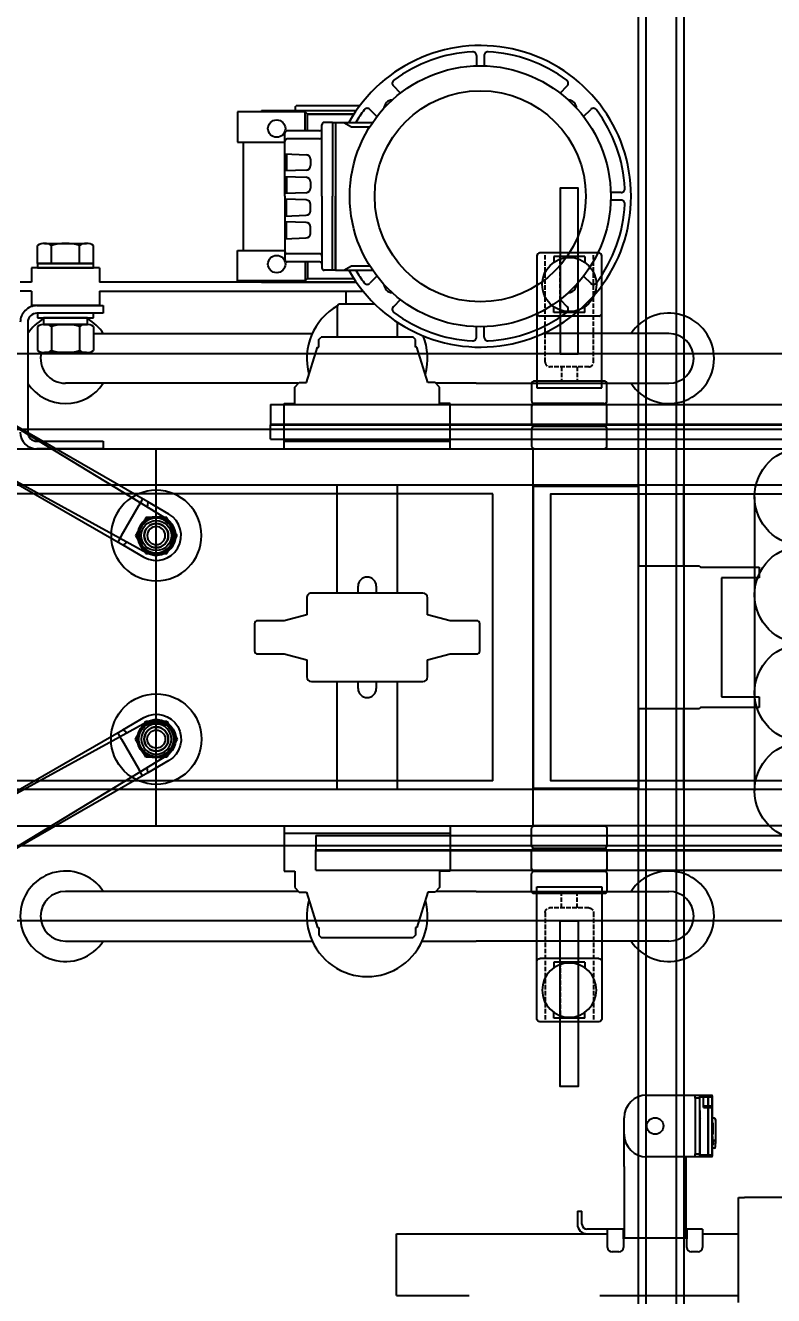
# Model space of a CAD drawing. Header units: millimetres. Extents: x -383313 to -161684, y -117025 to 99224.
# Drawn here: x -346189 to -345693, y -7277 to -6435 of the extents above; entities that cross this region are included whole.
import ezdxf
from ezdxf import colors
from ezdxf.entities.mleader import LeaderData, LeaderLine
from ezdxf.math import Vec2, Vec3

# ---------------------------------------------------------------- set-up
doc = ezdxf.new("R2010")
doc.units = ezdxf.units.MM
doc.header["$MEASUREMENT"] = 0
doc.linetypes.add('DASHED', pattern=[0.75, 0.5, -0.25])
doc.linetypes.add('ESKD_shtrih', pattern=[4, 3, -1])
for name, color, linetype in [('17', 111, 'Continuous'), ('27', 200, 'Continuous'), ('PV-3401', 7, 'Continuous'), ('PV-CB35', 7, 'Continuous'), ('Конвейера КУ-190', 1, 'Continuous'), ('Крепление держателей ограждений', 101, 'Continuous'), ('Ограждения', 20, 'Continuous'), ('Робот', 30, 'Continuous')]:
    doc.layers.add(name, color=color, linetype=linetype)

# ---------------------------------------------------------------- blocks, each defined once
blk = doc.blocks.new('*U108')
at = {"layer": 'Ограждения'}
for points in [[(4188.05, -15), (105, -15), (105, 15), (4188.05, 15)], [(4183.05, -10), (110, -10), (110, 10), (4183.05, 10)]]:
    blk.add_lwpolyline(points, close=True, dxfattribs=at)
blk = doc.blocks.new('Робот ABB IRB660_3.15 (сверху)')
at = {"layer": 'Робот'}
blk.add_circle((0, 0), 3150, dxfattribs=at)
blk = doc.blocks.new('A$C287bafe4')
for points in [[(65, 260), (-65, 260)], [(-97.5, 227.5), (-97.5, 32.5)], [(97.5, 32.5), (97.5, 227.5)], [(-65, 0), (65, 0)]]:
    blk.add_lwpolyline(points)
for centre in [(-65, 227.5), (0, 227.5), (65, 227.5), (-65, 162.5), (0, 162.5), (65, 162.5), (-65, 97.5), (0, 97.5), (65, 97.5), (-65, 32.5), (0, 32.5), (65, 32.5)]:
    blk.add_circle(centre, 32.5)
blk = doc.blocks.new('*U205')
at = {"layer": 'PV-3401'}
for p, q in [((15049.77, -3884.19), (15078.47, -3884.19)), ((15078.47, -3884.19), (15081.77, -3884.19)), ((15081.77, -3886.19), (15081.77, -3884.19)), ((15081.77, -3884.19), (15084.77, -3884.19)), ((15084.77, -3886.19), (15081.77, -3886.19)), ((15081.77, -3886.19), (15081.77, -3923.19)), ((15087.26, -3884.44), (15084.76, -3884.44)), ((15084.76, -3884.44), (15084.76, -3885.44)), ((15084.76, -3885.44), (15087.26, -3885.44)), ((15084.77, -3884.19), (15084.77, -3886.19)), ((15084.77, -3886.19), (15084.77, -3923.19)), ((15090.44, -3884.44), (15087.26, -3884.44)), ((15087.26, -3885.44), (15087.26, -3884.44)), ((15087.26, -3892.44), (15087.26, -3885.44)), ((15087.26, -3885.44), (15090.44, -3885.44)), ((15090.44, -3891.44), (15087.26, -3891.44)), ((15090.44, -3884.44), (15090.44, -3885.44)), ((15090.44, -3884.46), (15090.46, -3884.46)), ((15090.44, -3891.44), (15090.44, -3885.44)), ((15090.44, -3885.45), (15090.46, -3885.45)), ((15090.44, -3891.44), (15090.44, -3892.44)), ((15090.44, -3891.46), (15090.46, -3891.46)), ((15092.96, -3884.44), (15090.46, -3884.44)), ((15090.46, -3884.44), (15090.46, -3885.44)), ((15090.46, -3885.44), (15090.46, -3891.44)), ((15090.46, -3885.44), (15092.96, -3885.44)), ((15090.46, -3891.44), (15090.46, -3892.44)), ((15092.96, -3891.44), (15090.46, -3891.44)), ((15092.96, -3884.44), (15092.96, -3885.44)), ((15093.26, -3884.74), (15092.96, -3884.44)), ((15092.96, -3885.44), (15092.96, -3891.44)), ((15093.26, -3885.56), (15092.96, -3885.44)), ((15092.96, -3891.44), (15092.96, -3892.44)), ((15093.26, -3891.74), (15092.96, -3891.44)), ((15093.26, -3885.56), (15093.26, -3884.74)), ((15093.26, -3891.74), (15093.26, -3885.56)), ((15093.26, -3892.56), (15093.26, -3891.74)), ((15034.77, -3910.19), (15034.77, -3899.19)), ((15084.77, -3894.39), (15085.16, -3894.39)), ((15085.16, -3923.94), (15085.16, -3894.39)), ((15087.26, -3892.44), (15090.44, -3892.44)), ((15090.44, -3923.94), (15090.44, -3892.44)), ((15090.44, -3892.45), (15090.46, -3892.45)), ((15090.46, -3892.44), (15092.96, -3892.44)), ((15090.46, -3892.44), (15090.46, -3923.94)), ((15092.96, -3892.44), (15092.96, -3923.94)), ((15093.26, -3892.56), (15092.96, -3892.44)), ((15093.26, -3923.81), (15093.26, -3892.56)), ((15093.26, -3899.39), (15094.36, -3899.39)), ((15095.35, -3900.39), (15095.35, -3900.49)), ((15095.36, -3900.78), (15095.36, -3900.39)), ((15093.26, -3906.01), (15093.27, -3906.01)), ((15093.27, -3906.01), (15093.26, -3906.05)), ((15093.56, -3902.89), (15093.56, -3909.89)), ((15095.36, -3900.89), (15095.36, -3914.38)), ((15034.77, -3931.58), (15034.77, -3910.19)), ((15084.77, -3914.38), (15085.16, -3914.38)), ((15085.16, -3914.39), (15084.77, -3914.39)), ((15084.77, -3915.89), (15085.16, -3915.89)), ((15085.03, -3914.39), (15085.03, -3914.38)), ((15093.26, -3916.69), (15093.86, -3916.69)), ((15093.87, -3916.7), (15093.26, -3916.7)), ((15093.36, -3911.64), (15093.36, -3912.89)), ((15093.36, -3912.89), (15093.36, -3914.13)), ((15093.86, -3916.69), (15093.93, -3916.69)), ((15094.06, -3916.49), (15094.06, -3914.38)), ((15094.36, -3914.38), (15094.06, -3914.38)), ((15094.07, -3914.39), (15094.06, -3914.39)), ((15094.07, -3916.39), (15094.07, -3914.39)), ((15094.36, -3914.39), (15094.07, -3914.39)), ((15094.07, -3916.39), (15094.07, -3916.5)), ((15094.36, -3914.38), (15095.36, -3914.38)), ((15095.36, -3914.39), (15094.36, -3914.39)), ((15094.56, -3914.39), (15094.56, -3914.38)), ((15095.09, -3914.38), (15095.09, -3914.39)), ((15095.36, -3914.38), (15095.36, -3914.39)), ((15095.36, -3914.39), (15095.36, -3916.39)), ((15095.36, -3918.39), (15095.36, -3916.39)), ((15078.47, -3925.19), (15049.77, -3925.19)), ((15075.77, -3931.58), (15075.77, -3925.19)), ((15081.77, -3925.19), (15078.47, -3925.19)), ((15081.77, -3923.19), (15084.77, -3923.19)), ((15081.77, -3925.19), (15081.77, -3923.19)), ((15084.77, -3925.19), (15081.77, -3925.19)), ((15084.77, -3923.19), (15084.77, -3925.19)), ((15084.77, -3924.29), (15085.16, -3924.29)), ((15084.77, -3924.94), (15085.16, -3924.94)), ((15090.44, -3923.94), (15085.16, -3923.94)), ((15085.16, -3923.94), (15085.16, -3924.94)), ((15085.16, -3924.94), (15090.44, -3924.94)), ((15090.44, -3923.93), (15090.46, -3923.93)), ((15090.44, -3923.94), (15090.44, -3924.94)), ((15090.44, -3924.92), (15090.46, -3924.92)), ((15092.96, -3923.94), (15090.46, -3923.94)), ((15090.46, -3923.94), (15090.46, -3924.94)), ((15090.46, -3924.94), (15092.96, -3924.94)), ((15093.26, -3923.81), (15092.96, -3923.94)), ((15092.96, -3923.94), (15092.96, -3924.94)), ((15092.96, -3924.94), (15093.26, -3924.64)), ((15094.36, -3919.39), (15093.26, -3919.39)), ((15093.26, -3924.64), (15093.26, -3923.81)), ((15095.36, -3918.59), (15095.34, -3918.59)), ((15095.36, -3918.59), (15095.36, -3918.39)), ((15034.77, -3931.58), (15034.77, -3936.03)), ((15075.77, -3936.03), (15075.77, -3931.58)), ((15034.77, -3936.03), (15034.77, -3977.34)), ((15075.77, -3977.34), (15075.77, -3936.03)), ((15110.62, -4021.69), (15110.62, -3952.19)), ((15110.62, -3952.19), (15114.62, -3952.19)), ((15146.62, -3952.19), (15114.62, -3952.19)), ((15003.77, -3961.19), (15003.77, -3964.19)), ((15003.77, -3961.19), (15006.77, -3961.19)), ((15003.77, -3964.19), (15003.77, -3969.89)), ((15006.77, -3964.19), (15006.77, -3961.19)), ((15006.77, -3969.89), (15006.77, -3964.19)), ((14883.87, -3976.19), (15023.77, -3976.19)), ((14883.87, -3979.69), (14883.87, -3976.19)), ((15023.77, -3973.19), (15010.07, -3973.19)), ((15023.77, -3979.49), (15023.77, -3973.19)), ((15034.27, -3973.19), (15023.77, -3973.19)), ((15034.27, -3979.49), (15034.27, -3973.19)), ((15034.77, -3973.19), (15034.27, -3973.19)), ((15034.27, -3976.19), (15034.77, -3976.19)), ((15076.27, -3973.19), (15075.77, -3973.19)), ((15075.77, -3976.19), (15076.27, -3976.19)), ((15076.27, -3973.19), (15076.27, -3979.49)), ((15086.77, -3973.19), (15076.27, -3973.19)), ((15086.77, -3973.19), (15086.77, -3979.49)), ((15086.77, -3976.19), (15110.62, -3976.19)), ((14883.87, -4013.69), (14883.87, -3979.69)), ((15023.77, -3985.19), (15023.77, -3979.49)), ((15034.27, -3979.49), (15034.27, -3985.19)), ((15034.77, -3977.34), (15034.77, -3979.19)), ((15075.77, -3979.19), (15034.77, -3979.19)), ((15075.77, -3979.19), (15075.77, -3977.34)), ((15076.27, -3985.19), (15076.27, -3979.49)), ((15086.77, -3979.49), (15086.77, -3985.19)), ((15031.27, -3988.19), (15026.77, -3988.19)), ((15083.77, -3988.19), (15079.27, -3988.19)), ((14883.87, -4017.19), (14883.87, -4013.69)), ((14883.87, -4017.19), (14931.92, -4017.19)), ((15018.62, -4017.19), (15110.62, -4017.19))]:
    blk.add_line(p, q, dxfattribs=at)
blk.add_circle((15055.27, -3904.69), 5.5, dxfattribs=at)
for centre, radius, start, end in [((15049.77, -3899.19), 15, 90, 180), ((15085.76, -3900.39), 1, 126.8699, 171.89039), ((15094.36, -3900.39), 1, 360, 90), ((15092.56, -3902.89), 1, 360, 45.573), ((15049.77, -3910.19), 15, 180, 270), ((15092.56, -3909.89), 1, 314.427, 360), ((15092.06, -3912.89), 1.8, 43.76174, 48.18969), ((15092.06, -3912.89), 1.8, -48.18969, -43.76174), ((15093.86, -3916.49), 0.2, -90, 0), ((15094.36, -3918.39), 1, 270, 360), ((15010.07, -3969.89), 6.3, 180, 270), ((15010.07, -3969.89), 3.3, 180, 270), ((15026.77, -3985.19), 3, 180, 270), ((15031.27, -3985.19), 3, 270, 360), ((15079.27, -3985.19), 3, 180, 270), ((15083.77, -3985.19), 3, -90, 0)]:
    blk.add_arc(centre, radius, start, end, dxfattribs=at)
for points, knots in [([(15095.36, -3900.39), (15095.36, -3900.39), (15095.36, -3900.39), (15095.35, -3900.39), (15095.34, -3900.39), (15095.34, -3900.39)], [-0.74236815, -0.74236815, -0.74236815, -0.74236815, -0.70256014, -0.70256014, -0.69530144, -0.69530144, -0.69530144, -0.69530144]), ([(15095.34, -3900.39), (15095.35, -3900.47), (15095.36, -3900.55), (15095.36, -3900.72), (15095.36, -3900.8), (15095.36, -3900.89)], [0, 0, 0, 0, 0.5, 0.5, 1, 1, 1, 1]), ([(15094.07, -3916.5), (15094.07, -3916.52), (15094.07, -3916.55), (15094.05, -3916.6), (15094.03, -3916.62), (15094, -3916.66), (15093.97, -3916.67), (15093.92, -3916.69), (15093.9, -3916.7), (15093.87, -3916.7)], [-0.09048, -0.09048, -0.09048, -0.09048, -0.08293134, -0.08293134, -0.07538268, -0.07538268, -0.06784607, -0.06784607, -0.06030946, -0.06030946, -0.06030946, -0.06030946])]:
    blk.add_open_spline(points, degree=3, knots=knots, dxfattribs=at)
blk = doc.blocks.new('*U206')
at = {"layer": 'PV-CB35'}
for p, q in [((878.52, 1677.47), (1574.04, 1677.47)), ((878.52, 1677.47), (878.52, 1675.34)), ((878.52, 1675.34), (878.52, 1664.34)), ((878.52, 1664.34), (878.52, 1663.83)), ((878.52, 1664.34), (2952.54, 1664.34)), ((878.52, 1663.83), (2952.54, 1663.83)), ((878.52, 1654.37), (878.52, 1663.83)), ((878.52, 1654.37), (2952.54, 1654.37)), ((908.52, 1391.57), (908.52, 1382.11)), ((908.52, 1391.57), (1708.52, 1391.57)), ((908.52, 1381.6), (908.52, 1382.11)), ((908.52, 1382.11), (1708.52, 1382.11)), ((908.52, 1381.6), (1708.52, 1381.6)), ((908.52, 1370.6), (908.52, 1381.6)), ((908.52, 1368.47), (908.52, 1370.6)), ((908.52, 1368.47), (1284.54, 1368.47))]:
    blk.add_line(p, q, dxfattribs=at)
blk = doc.blocks.new('ADJUSTABLE BRACKET 13580 (Top)')
at = {"layer": '17'}
for p, q in [((-21.5, 4.5), (-21.5, -83)), ((21.5, 4.5), (-21.5, 4.5)), ((21.5, -83), (21.5, 4.5)), ((-19.5, -43), (19.5, -43)), ((-10.3, -45.5), (-10.3, -49.24)), ((-10.3, -45.5), (10.3, -45.5)), ((10.3, -45.5), (10.3, -49.24)), ((-10.3, -82.5), (-10.3, -78.76)), ((-10.3, -82.5), (10.3, -82.5)), ((10.3, -82.5), (10.3, -78.76)), ((-19.5, -85), (19.5, -85))]:
    blk.add_line(p, q, dxfattribs=at)
at = {"layer": '17', "linetype": 'ESKD_shtrih'}
for p, q in [((-21.5, 0), (21.5, 0)), ((-5.25, -9.5), (-5.25, 0)), ((5.25, -9.5), (5.25, 0)), ((-16, -12.5), (-16, -85)), ((-13, -9.5), (13, -9.5)), ((16, -12.5), (16, -85)), ((-6, -45.5), (-6, -82.5)), ((6, -45.5), (6, -82.5))]:
    blk.add_line(p, q, dxfattribs=at)
at = {"layer": '17'}
blk.add_circle((0, -64), 18, dxfattribs=at)
at = {"layer": '17', "linetype": 'ESKD_shtrih'}
for centre, start, end in [((-13, -12.5), 90, 180), ((13, -12.5), 0, 90)]:
    blk.add_arc(centre, 3, start, end, dxfattribs=at)
at = {"layer": '17'}
for centre, start, end in [((-19.5, -45), 90, 180), ((19.5, -45), 0, 90), ((-19.5, -83), 180, 270), ((19.5, -83), 270, 0)]:
    blk.add_arc(centre, 2, start, end, dxfattribs=at)
blk = doc.blocks.new('A$C907ffd63')
at = {"layer": 'Конвейера КУ-190'}
for p, q in [((-90, 201.5), (-74.03, 201.5)), ((-74.03, 201.5), (37.5, 201.5)), ((37.5, 201.5), (37.66, 201.5)), ((73.56, 201.5), (37.66, 201.5)), ((78, 197.5), (79.5, 199)), ((78, 192.5), (78, 197.5)), ((140.5, 199), (79.5, 199)), ((142, 197.5), (140.5, 199)), ((142, 192.5), (142, 197.5)), ((182.34, 201.5), (146.44, 201.5)), ((182.5, 201.5), (182.34, 201.5)), ((294.03, 201.5), (182.5, 201.5)), ((310, 201.5), (294.03, 201.5)), ((69.68, 169), (77.17, 192.5)), ((77.17, 192.5), (78, 192.5)), ((142.83, 192.5), (142, 192.5)), ((150.32, 169), (142.83, 192.5)), ((-74.03, 168.5), (-90, 168.5)), ((37.5, 168.5), (-74.03, 168.5)), ((37.66, 168.5), (37.5, 168.5)), ((37.66, 168.5), (64.5, 168.5)), ((62, 166), (65, 169)), ((65, 169), (69.68, 169)), ((155, 169), (150.32, 169)), ((158, 166), (155, 169)), ((155.5, 168.5), (182.34, 168.5)), ((182.34, 168.5), (182.5, 168.5)), ((182.5, 168.5), (294.03, 168.5)), ((294.03, 168.5), (310, 168.5)), ((62, 155), (62, 166)), ((158, 155), (158, 166)), ((55, 155), (62, 155)), ((55, 125), (55, 155)), ((165, 155), (158, 155)), ((165, 125), (165, 155)), ((55, 130), (165, 130)), ((1000, 125), (0, 125)), ((0, 125), (0, -125)), ((0, 101), (1000, 101)), ((90, 29.25), (90, 101)), ((130, 101), (130, 29.25)), ((104, 29.25), (104, 34)), ((116, 34), (116, 29.25)), ((70, 26.25), (70, 15.02)), ((147, 29.25), (73, 29.25)), ((150, 15.02), (150, 26.25)), ((35.4, 9), (35.4, -9)), ((55, 11), (37.4, 11)), ((70, 15.02), (55, 11)), ((165, 11), (150, 15.02)), ((182.6, 11), (165, 11)), ((184.6, -9), (184.6, 9)), ((37.4, -11), (55, -11)), ((55, -11), (70, -15.02)), ((70, -15.02), (70, -26.25)), ((150, -15.02), (165, -11)), ((150, -26.25), (150, -15.02)), ((165, -11), (182.6, -11)), ((73, -29.25), (147, -29.25)), ((90, -101), (90, -29.25)), ((104, -34), (104, -29.25)), ((116, -29.25), (116, -34)), ((130, -29.25), (130, -101)), ((0, -101), (1000, -101)), ((1000, -125), (0, -125)), ((55, -125), (55, -155)), ((165, -125), (165, -155)), ((285, -125), (329, -125)), ((285, -130), (285, -125)), ((165, -130), (55, -130)), ((329, -130), (285, -130)), ((335, -209), (335, -136)), ((55, -155), (62, -155)), ((62, -155), (62, -166)), ((158, -155), (158, -166)), ((165, -155), (158, -155)), ((62, -166), (65, -169)), ((158, -166), (155, -169)), ((-74.03, -168.5), (-90, -168.5)), ((37.5, -168.5), (-74.03, -168.5)), ((37.66, -168.5), (37.5, -168.5)), ((37.66, -168.5), (64.5, -168.5)), ((65, -169), (69.68, -169)), ((69.68, -169), (77.17, -192.5)), ((150.32, -169), (142.83, -192.5)), ((155, -169), (150.32, -169)), ((155.5, -168.5), (182.34, -168.5)), ((182.34, -168.5), (182.5, -168.5)), ((182.5, -168.5), (294.03, -168.5)), ((294.03, -168.5), (310, -168.5)), ((77.17, -192.5), (78, -192.5)), ((78, -192.5), (78, -197.5)), ((142.83, -192.5), (142, -192.5)), ((142, -192.5), (142, -197.5)), ((291.52, -206.14), (291.52, -190.26)), ((296.14, -188.9), (323.86, -188.9)), ((300.76, -206.14), (300.76, -190.26)), ((319.24, -206.14), (319.24, -190.26)), ((328.48, -206.14), (328.48, -190.26)), ((-90, -201.5), (-74.03, -201.5)), ((-74.03, -201.5), (-6.46, -201.5)), ((32.5, -199.13), (32.5, -205.99)), ((37.5, -199.13), (37.5, -205.99)), ((37.5, -201.5), (37.66, -201.5)), ((78, -197.5), (79.5, -199)), ((79.5, -199), (140.5, -199)), ((90, -208.98), (90, -199)), ((130, -219), (130, -199)), ((142, -197.5), (140.5, -199)), ((182.34, -201.5), (146.44, -201.5)), ((182.5, -201.5), (182.34, -201.5)), ((291.52, -201.5), (182.5, -201.5)), ((295.5, -207.5), (295.5, -212)), ((324.5, -207.5), (295.5, -207.5)), ((296.14, -207.5), (323.86, -207.5)), ((324.5, -212), (324.5, -207.5)), ((130, -219), (129.07, -221)), ((285, -215), (329, -215)), ((285, -220), (285, -215)), ((328.5, -212), (291.5, -212)), ((291.5, -212), (291.5, -215)), ((291.5, -215), (328.5, -215)), ((295.5, -212), (324.5, -212)), ((328.5, -215), (328.5, -212)), ((-17.93, -224.02), (-22.64, -219.3)), ((87.93, -224.02), (92.64, -219.3)), ((104.91, -221), (129.07, -221)), ((124, -221), (124, -229.5)), ((329, -220), (285, -220)), ((287.5, -220), (332.5, -220)), ((287.5, -229.5), (287.5, -220)), ((332.5, -229.5), (332.5, -220)), ((-33.48, -239.57), (-38.2, -234.86)), ((103.48, -239.57), (108.2, -234.86)), ((287.5, -229.5), (112.66, -229.5)), ((117.16, -235.5), (287.5, -235.5)), ((180, -235.5), (117.16, -235.5)), ((180, -235.5), (117.16, -235.5)), ((180, -235.5), (180.03, -236.5)), ((180, -235.5), (180.03, -236.5)), ((287.5, -245), (287.5, -235.5)), ((332.5, -229.5), (340, -229.5)), ((332.5, -245), (332.5, -235.5)), ((332.5, -235.5), (340, -235.5)), ((131, -243.5), (106.34, -243.5)), ((149.5, -238), (118.84, -238)), ((149.5, -238), (118.84, -238)), ((125.5, -243.5), (120.3, -246.5)), ((131, -341.5), (131, -243.5)), ((131, -243.5), (131, -292.5)), ((131, -243.5), (138.5, -243.5)), ((133, -243.5), (133, -292.5)), ((149.5, -238), (151, -236.5)), ((149.5, -238), (151, -236.5)), ((149.5, -249), (149.5, -238)), ((149.5, -249), (149.5, -238)), ((151, -236.5), (196, -236.5)), ((151, -236.5), (196, -236.5)), ((151, -249), (151, -236.5)), ((151, -249), (151, -236.5)), ((196, -236.5), (196, -256.5)), ((196, -236.5), (196, -256.5)), ((120.3, -246.5), (108.31, -246.5)), ((140, -292.5), (140, -245)), ((141.5, -249), (163, -249)), ((164.5, -292.5), (164.5, -250.5)), ((287.5, -245), (332.5, -245)), ((328.5, -245), (291.5, -245)), ((291.5, -245), (291.5, -248)), ((291.5, -248), (328.5, -248)), ((291.52, -248), (291.52, -259.9)), ((328.48, -248), (291.52, -248)), ((300.76, -248), (300.76, -259.9)), ((319.24, -248), (319.24, -259.9)), ((328.48, -248), (328.48, -259.9)), ((328.5, -248), (328.5, -245)), ((141.5, -254.37), (163, -254.37)), ((196, -256.5), (164.5, -256.5)), ((192, -256.5), (192, -328.5)), ((192, -256.5), (192, -328.5)), ((147.5, -267.9), (147.5, -272.1)), ((164.5, -264.41), (150.4, -264.9)), ((163.5, -264.44), (163.5, -275.56)), ((323.86, -261.26), (296.14, -261.26)), ((150.4, -275.1), (164.5, -275.59)), ((147.5, -282.9), (147.5, -287.1)), ((164.5, -279.41), (150.4, -279.9)), ((163.5, -279.44), (163.5, -290.56)), ((-58.37, -290), (-51.51, -290)), ((131, -341.5), (131, -292.5)), ((133, -341.5), (133, -292.5)), ((140, -292.5), (140, -340)), ((150.4, -290.1), (164.5, -290.59)), ((150.4, -294.9), (164.5, -294.41)), ((163.5, -305.56), (163.5, -294.44)), ((164.5, -292.5), (164.5, -334.5)), ((-58.37, -295), (-51.51, -295)), ((147.5, -302.1), (147.5, -297.9)), ((164.5, -305.59), (150.4, -305.1)), ((150.4, -309.9), (164.5, -309.41)), ((163.5, -320.56), (163.5, -309.44)), ((147.5, -317.1), (147.5, -312.9)), ((164.5, -320.59), (150.4, -320.1)), ((196, -328.5), (164.5, -328.5)), ((196, -348.5), (196, -328.5)), ((196, -348.5), (196, -328.5)), ((141.5, -330.63), (163, -330.63)), ((141.5, -336), (163, -336)), ((149.5, -336), (149.5, -347)), ((149.5, -336), (149.5, -347)), ((151, -336), (151, -348.5)), ((151, -336), (151, -348.5)), ((131, -341.5), (106.34, -341.5)), ((120.3, -338.5), (108.31, -338.5)), ((125.5, -341.5), (120.3, -338.5)), ((133, -341.5), (131, -341.5)), ((133, -341.5), (138.5, -341.5)), ((-33.48, -345.43), (-38.2, -350.14)), ((103.48, -345.43), (108.2, -350.14)), ((115, -352.5), (157, -352.5)), ((115, -352.5), (157, -352.5)), ((180, -349.5), (117.16, -349.5)), ((180, -349.5), (117.16, -349.5)), ((118.84, -347), (149.5, -347)), ((118.84, -347), (149.5, -347)), ((149.5, -347), (118.84, -347)), ((149.5, -347), (151, -348.5)), ((149.5, -347), (151, -348.5)), ((151, -348.5), (196, -348.5)), ((151, -348.5), (196, -348.5)), ((157.5, -352), (157, -352.5)), ((157.5, -352), (157, -352.5)), ((157.5, -349.5), (157.5, -352)), ((157.5, -349.5), (157.5, -352)), ((180, -349.5), (180.03, -348.5)), ((180, -349.5), (180.03, -348.5)), ((-17.93, -360.98), (-22.64, -365.7)), ((87.93, -360.98), (92.64, -365.7)), ((32.5, -385.87), (32.5, -379.01)), ((37.5, -385.87), (37.5, -379.01))]:
    blk.add_line(p, q, dxfattribs=at)
at = {"layer": 'Конвейера КУ-190', "color": 33}
for p, q in [((26.7, 95.25), (1000, 95.25)), ((26.7, 95.25), (26.7, -95.25)), ((26.7, -95.25), (1000, -95.25))]:
    blk.add_line(p, q, dxfattribs=at)
at = {"layer": 'Конвейера КУ-190'}
for centre, radius in [((35, -292.5), 86.55), ((35, -292.5), 70), ((170, -247.55), 5.75), ((170, -247.55), 5.75), ((170, -337.45), 5.75), ((170, -337.45), 5.75)]:
    blk.add_circle(centre, radius, dxfattribs=at)
for centre, radius, start, end in [((110, 185), 40, 344.70857, 195.29143), ((-90, 185), 30, 33.36701, 326.63299), ((310, 185), 30, 213.36701, 146.63299), ((-90, 185), 16.5, 90, 270), ((310, 185), 16.5, 270, 90), ((110, 34), 6, 0, 180), ((73, 26.25), 3, 90, 180), ((147, 26.25), 3, 0, 90), ((37.4, 9), 2, 90, 180), ((182.6, 9), 2, 0, 90), ((37.4, -9), 2, 180, 270), ((182.6, -9), 2, 270, 0), ((73, -26.25), 3, 180, 270), ((147, -26.25), 3, 270, 0), ((110, -34), 6, 180, 0), ((329, -136), 11, 0, 90), ((329, -136), 6, 0, 90), ((-90, -185), 30, 33.36701, 326.63299), ((310, -185), 30, 33.55731, 146.63299), ((-90, -185), 16.5, 90, 270), ((110, -185), 40, 164.70857, 201.9653), ((110, -185), 40, 299.32906, 15.29143), ((310, -185), 16.5, 345.37724, 90), ((35, -292.5), 100, 29.34051, 330.65935), ((296.14, -197.41), 8.51, 57.13278, 122.86722), ((310, -220.9), 32, 73.22135, 106.77865), ((323.86, -197.41), 8.51, 57.13278, 122.86722), ((35, -292.5), 96, 93.06541, 126.69833), ((30, -199.13), 2.5, 0, 93.06541), ((40, -199.13), 2.5, 86.93459, 180), ((35, -292.5), 96, 53.30167, 86.93459), ((310, -185), 30, 213.36701, 241.09667), ((310, -185), 30, 298.90333, 326.44269), ((296.14, -198.99), 8.51, 237.13278, 302.86722), ((310, -175.5), 32, 253.22135, 286.77865), ((323.86, -198.99), 8.51, 237.13278, 302.86722), ((329, -209), 6, 270, 0), ((329, -209), 11, 270, 0), ((-20.88, -217.53), 2.5, 126.69833, 225), ((90.88, -217.53), 2.5, 315, 53.30167), ((35, -292.5), 96, 143.30167, 176.93459), ((-39.97, -236.62), 2.5, 45, 143.30167), ((-23.34, -234.16), 5.5, 91.14452, 178.85548), ((93.34, -234.16), 5.5, 1.14452, 88.85548), ((109.97, -236.62), 2.5, 36.69833, 135), ((35, -292.5), 96, 30.69151, 36.69833), ((138.5, -245), 1.5, 0, 90), ((141.5, -247.5), 1.5, 180, 270), ((163, -250.5), 1.5, 0, 90), ((141.5, -252.87), 1.5, 180, 270), ((163, -255.87), 1.5, 0, 90), ((296.14, -252.75), 8.51, 237.13278, 302.86722), ((310, -229.26), 32, 253.22135, 286.77865), ((323.86, -252.75), 8.51, 237.13278, 302.86722), ((150.5, -267.9), 3, 92, 180), ((150.5, -272.1), 3, 180, 268), ((150.5, -282.9), 3, 92, 180), ((-58.37, -287.5), 2.5, 176.93459, 270), ((150.5, -287.1), 3, 180, 268), ((-58.37, -297.5), 2.5, 90, 183.06541), ((35, -292.5), 96, 183.06541, 216.69833), ((150.5, -297.9), 3, 92, 180), ((150.5, -302.1), 3, 180, 268), ((150.5, -312.9), 3, 92, 180), ((150.5, -317.1), 3, 180, 268), ((141.5, -332.13), 1.5, 90, 180), ((141.5, -337.5), 1.5, 90, 180), ((163, -329.13), 1.5, 270, 0), ((163, -334.5), 1.5, 270, 0), ((35, -292.5), 96, 323.30167, 329.30834), ((138.5, -340), 1.5, 270, 0), ((-39.97, -348.38), 2.5, 216.69833, 315), ((-23.34, -350.84), 5.5, 181.14452, 268.85548), ((93.34, -350.84), 5.5, 271.14452, 358.85548), ((109.97, -348.38), 2.5, 225, 323.30167), ((-20.88, -367.47), 2.5, 135, 233.30167), ((35, -292.5), 96, 233.30167, 266.93459), ((35, -292.5), 96, 273.06541, 306.69833), ((90.88, -367.47), 2.5, 306.69833, 45), ((30, -385.87), 2.5, 266.93459, 0), ((40, -385.87), 2.5, 180, 273.06541)]:
    blk.add_arc(centre, radius, start, end, dxfattribs=at)
at = {"layer": 'Крепление держателей ограждений'}
blk.add_line((250, 125), (250, -125), dxfattribs=at)
blk = doc.blocks.new('A$C2d5b403e')
at = {"layer": 'Конвейера КУ-190'}
for p, q in [((0, 101), (1250, 101)), ((1222, 101), (1222, 100)), ((1100.1, 39.5), (1100.1, 46.5)), ((1100.1, 46.5), (1139, 46.5)), ((1139, 46.5), (1140, 47.5)), ((1140, 47.5), (1180, 47.5)), ((1125, 39.5), (1100.1, 39.5)), ((1125, -39.5), (1125, 39.5)), ((1100.1, -46.5), (1100.1, -39.5)), ((1100.1, -39.5), (1125, -39.5)), ((1139, -46.5), (1100.1, -46.5)), ((1140, -47.5), (1139, -46.5)), ((1180, -47.5), (1140, -47.5)), ((0, -101), (1250, -101)), ((1222, -100), (1222, -101))]:
    blk.add_line(p, q, dxfattribs=at)
blk.add_lwpolyline([(0, -125), (0, 125), (1250, 125), (1250, -125)], close=True, dxfattribs=at)
at = {"layer": 'Конвейера КУ-190', "color": 33}
blk.add_lwpolyline([(0, 95.25), (1238.3, 95.25), (1238.3, -95.25), (0, -95.25)], dxfattribs=at)
at = {"layer": 'Конвейера КУ-190'}
for points in [[(1150, 101), (1150, 47.5)], [(1180, 47.5), (1180, 101)], [(1150, -47.5), (1150, -101)], [(1180, -101), (1180, -47.5)]]:
    blk.add_lwpolyline(points, dxfattribs=at)
at = {"layer": 'Конвейера КУ-190', "color": 252}
blk.add_lwpolyline([(1180, -100), (1250, -100), (1250, 100), (1180, 100)], close=True, dxfattribs=at)
blk = doc.blocks.new('15506-T')
at = {"color": 200}
for p, q in [((98.21, 203.11), (90.17, 189.18)), ((101.39, 201.61), (90.61, 183.88)), ((90.17, 189.18), (21.96, 71.04)), ((90.54, 189.25), (93.62, 188.83)), ((113.94, 170.41), (123.9, 188.62)), ((118.75, 172.68), (126.79, 186.61)), ((90.61, 183.88), (21.96, 71.04)), ((112.43, 171.8), (92.57, 183.27)), ((50.54, 54.54), (118.75, 172.68)), ((50.54, 54.54), (113.94, 170.41)), ((116.72, 175.49), (118.63, 173.03)), ((21.87, 70.89), (3.93, 39.81)), ((21.96, 71.04), (21.87, 70.89)), ((23.69, 70.04), (48.81, 55.54)), ((32.51, 23.31), (50.45, 54.39)), ((50.45, 54.39), (50.54, 54.54)), ((-58, 26.5), (-58.5, 26.21)), ((-58.5, 19.55), (-58.5, 25.45)), ((-50, 26.5), (-58, 26.5)), ((-42, 26.5), (-50, 26.5)), ((-50, 19.55), (-50, 25.45)), ((-42, 26.5), (-41.5, 26.21)), ((-41.5, 19.55), (-41.5, 25.45)), ((-60, 18.5), (-60, 16.5)), ((-40, 18.5), (-60, 18.5)), ((-58, 18.5), (-58.5, 18.79)), ((-42, 18.5), (-41.5, 18.79)), ((-40, 18.5), (-40, 16.5)), ((-204.55, 13.47), (-225.3, 13)), ((-208.92, 16.5), (-225, 16.5)), ((-210.34, 13.34), (-209.17, 16.22)), ((-72.5, 16.5), (-208.92, 16.5)), ((-205, 11.46), (-205, -11.46)), ((-72.5, 16.5), (-204.55, 13.47)), ((-72.33, 16.5), (-72.5, 16.5)), ((-72.5, -14.5), (-72.5, 14.5)), ((-36.44, 16.5), (-72.33, 16.5)), ((-65, -1.5), (-65, 1.5)), ((-65, 1.5), (-39.97, 1.5)), ((-55, -1.5), (-55, 1.5)), ((-45, -1.5), (-45, 1.5)), ((-36.97, 1.5), (-24.1, 1.5)), ((-39.97, -1.5), (-65, -1.5)), ((-24.1, -1.5), (-36.97, -1.5)), ((-225.3, -13), (-204.55, -13.47)), ((-225, -16.5), (-208.92, -16.5)), ((-209.17, -16.22), (-210.34, -13.34)), ((-208.92, -16.5), (-72.5, -16.5)), ((-204.55, -13.47), (-72.5, -16.5)), ((-72.5, -16.5), (-72.33, -16.5)), ((-72.33, -16.5), (-36.44, -16.5)), ((-60, -16.5), (-60, -18.5)), ((-40, -16.5), (-40, -18.5)), ((-60, -18.5), (-40, -18.5)), ((-58.5, -18.5), (-58.5, -24.45)), ((-58, -25.5), (-58.5, -25.21)), ((-50, -18.5), (-50, -24.45)), ((-42, -25.5), (-41.5, -25.21)), ((-41.5, -18.5), (-41.5, -24.45)), ((50.45, -54.39), (32.51, -23.31)), ((-50, -25.5), (-58, -25.5)), ((-42, -25.5), (-50, -25.5)), ((3.93, -39.81), (21.87, -70.89)), ((48.81, -55.54), (23.69, -70.04)), ((50.54, -54.54), (50.45, -54.39)), ((113.94, -170.41), (50.54, -54.54)), ((118.75, -172.68), (50.54, -54.54)), ((21.87, -70.89), (21.96, -71.04)), ((21.96, -71.04), (90.61, -183.88)), ((21.96, -71.04), (90.17, -189.18)), ((92.57, -183.27), (112.43, -171.8)), ((123.9, -188.62), (113.94, -170.41)), ((118.63, -173.03), (116.72, -175.49)), ((126.79, -186.61), (118.75, -172.68)), ((90.61, -183.88), (101.39, -201.61)), ((90.17, -189.18), (98.21, -203.11)), ((93.62, -188.83), (90.54, -189.25))]:
    blk.add_line(p, q, dxfattribs=at)
at = {"color": 3}
for p, q in [((88.21, 185.79), (92.57, 183.27)), ((112.43, 171.8), (116.79, 169.29)), ((23.69, 70.04), (21.96, 71.04)), ((50.54, 54.54), (48.81, 55.54)), ((-53.4, 26.5), (-55, 24.9)), ((-55, 26.5), (-55, 18.5)), ((-46.6, 26.5), (-45, 24.9)), ((-45, 26.5), (-45, 18.5)), ((-55.25, 18.5), (-55.25, 16.5)), ((-55, 24.9), (-50, 24.9)), ((-55, 1.5), (-55, 24.9)), ((-50, 24.9), (-45, 24.9)), ((-45, 1.5), (-45, 24.9)), ((-44.75, 18.5), (-44.75, 16.5)), ((-205, 11.46), (-205, 16.5)), ((-72.5, 16.5), (-72.5, 14.5)), ((-55, 1.5), (-55, 16.5)), ((-45, 1.5), (-45, 16.5)), ((-55, -18.5), (-55, -1.5)), ((-55, -16.5), (-55, -1.5)), ((-45, -18.5), (-45, -1.5)), ((-45, -16.5), (-45, -1.5)), ((-205, -16.5), (-205, -11.46)), ((-72.5, -14.5), (-72.5, -16.5)), ((-55.25, -16.5), (-55.25, -18.5)), ((-44.75, -16.5), (-44.75, -18.5)), ((48.81, -55.54), (50.54, -54.54)), ((21.96, -71.04), (23.69, -70.04)), ((116.79, -169.29), (112.43, -171.8)), ((92.57, -183.27), (88.21, -185.79))]:
    blk.add_line(p, q, dxfattribs=at)
for centre, radius in [((112.5, 194.86), 10), ((112.5, 194.86), 8), ((-225, 0), 10), ((-225, 0), 8), ((112.5, -194.86), 10), ((112.5, -194.86), 8)]:
    blk.add_circle(centre, radius, dxfattribs=at)
at = {"color": 200}
for centre, radius, start, end in [((112.5, 194.86), 16.5, 330, 150), ((112.5, 194.86), 13, 331.31347, 148.68653), ((0, 0), 40, 182.1491, 177.8509), ((0, 0), 24.15, 183.56104, 176.43896), ((-225, 0), 16.5, 90, 270), ((-225, 0), 13, 91.31347, 268.68653), ((112.5, -194.86), 16.5, 210, 30), ((112.5, -194.86), 13, 211.31347, 28.68653)]:
    blk.add_arc(centre, radius, start, end, dxfattribs=at)
for centre, major_axis, ratio, start_param, end_param in [((92.77, 187.68), (2.6, -1.5), 0.190894, 2.70526, 3.141593), ((92.32, 182.84), (1.71, -1.04), 0.246291, 1.581444, 3.141593), ((94.56, 186.52), (-2.01, -3.24), 0.524286, 0.005933, 0.016581), ((114.26, 175.15), (-1.8, -3.36), 0.524286, -0.016581, -0.005933), ((112.19, 171.37), (-1.75, 0.96), 0.246291, -3.141593, -1.581444), ((116.15, 174.18), (2.6, -1.5), 0.190894, 0, 0.436332), ((25.6, 73.34), (-1.91, -3.3), 0.524528, -0.010385, 0), ((50.71, 58.84), (-1.91, -3.3), 0.524528, 0, 0.010385), ((-208.92, 13.5), (0, 3), 0.190894, 0, 0.436332), ((-204.51, 11.47), (0.05, -2), 0.246291, -3.141593, -1.581444), ((-208.81, 11.37), (3.81, 0.12), 0.524286, -0.016581, -0.005933), ((-76.31, 14.5), (3.81, 0), 0.524528, 0, 0.010385), ((-208.92, -13.5), (0, 3), 0.190894, 2.70526, 3.141593), ((-204.51, -11.47), (0.05, 2), 0.246291, 1.581444, 3.141593), ((-208.81, -11.37), (3.81, -0.12), 0.524286, 0.005933, 0.016581), ((-76.31, -14.5), (3.81, 0), 0.524528, -0.010385, 0), ((50.71, -58.84), (-1.91, 3.3), 0.524528, -0.010385, 0), ((25.6, -73.34), (-1.91, 3.3), 0.524528, 0, 0.010385), ((114.26, -175.15), (-1.8, 3.36), 0.524286, 0.005933, 0.016581), ((112.19, -171.37), (-1.75, -0.96), 0.246291, 1.581444, 3.141593), ((116.15, -174.18), (-2.6, -1.5), 0.190894, 2.70526, 3.141593), ((92.32, -182.84), (1.71, 1.04), 0.246291, -3.141593, -1.581444), ((94.56, -186.52), (-2.01, 3.24), 0.524286, -0.016581, -0.005933), ((92.77, -187.68), (-2.6, -1.5), 0.190894, 0, 0.436332)]:
    blk.add_ellipse(centre, major_axis=major_axis, ratio=ratio, start_param=start_param, end_param=end_param, dxfattribs=at)
for points, knots in [([(23.67, 70.05), (23.62, 70.08), (23.57, 70.11), (23.44, 70.18), (23.35, 70.24), (23.16, 70.33), (23.07, 70.38), (22.84, 70.49), (22.69, 70.55), (22.41, 70.65), (22.29, 70.69), (22.12, 70.73), (22.05, 70.75), (21.93, 70.76), (21.89, 70.77), (21.85, 70.77), (21.84, 70.77), (21.83, 70.78), (21.83, 70.79), (21.83, 70.81), (21.84, 70.82), (21.85, 70.84), (21.86, 70.86), (21.87, 70.88), (21.87, 70.88), (21.87, 70.89)], [3.009532, 3.009532, 3.009532, 3.009532, 3.168725, 3.168725, 3.468198, 3.468198, 3.76767, 3.76767, 4.293644, 4.293644, 4.819618, 4.819618, 5.194455, 5.194455, 5.569291, 5.569291, 5.698282, 5.698282, 5.827273, 5.827273, 5.909436, 5.909436, 5.991598, 5.991598, 6.007095, 6.007095, 6.007095, 6.007095]), ([(50.45, 54.39), (50.44, 54.37), (50.44, 54.36), (50.42, 54.33), (50.41, 54.32), (50.4, 54.3), (50.39, 54.3), (50.37, 54.3), (50.37, 54.31), (50.34, 54.34), (50.33, 54.36), (50.28, 54.43), (50.21, 54.51), (50.04, 54.68), (49.94, 54.78), (49.71, 54.96), (49.58, 55.06), (49.28, 55.26), (49.12, 55.36), (48.93, 55.47), (48.88, 55.5), (48.83, 55.53)], [38.480729, 38.480729, 38.480729, 38.480729, 38.538428, 38.538428, 38.642159, 38.642159, 38.74589, 38.74589, 38.950627, 38.950627, 39.155364, 39.155364, 39.715636, 39.715636, 40.275908, 40.275908, 40.802668, 40.802668, 41.329429, 41.329429, 41.490848, 41.490848, 41.490848, 41.490848]), ([(-72.33, 16.5), (-72.31, 16.5), (-72.3, 16.5), (-72.26, 16.5), (-72.25, 16.5), (-72.23, 16.49), (-72.22, 16.49), (-72.21, 16.48), (-72.21, 16.46), (-72.23, 16.43), (-72.24, 16.41), (-72.28, 16.33), (-72.31, 16.23), (-72.38, 16), (-72.41, 15.86), (-72.45, 15.57), (-72.47, 15.41), (-72.5, 15.05), (-72.5, 14.87), (-72.5, 14.64), (-72.5, 14.58), (-72.5, 14.52)], [38.480729, 38.480729, 38.480729, 38.480729, 38.538428, 38.538428, 38.642159, 38.642159, 38.74589, 38.74589, 38.950627, 38.950627, 39.155364, 39.155364, 39.715636, 39.715636, 40.275908, 40.275908, 40.802668, 40.802668, 41.329429, 41.329429, 41.490848, 41.490848, 41.490848, 41.490848]), ([(-39.97, 1.5), (-39.97, 1.5), (-39.95, 1.5), (-39.87, 1.5), (-39.81, 1.5), (-39.67, 1.5), (-39.58, 1.5), (-39.35, 1.5), (-39.22, 1.5), (-38.96, 1.5), (-38.81, 1.5), (-38.47, 1.5), (-38.29, 1.5), (-37.95, 1.5), (-37.75, 1.5), (-37.36, 1.5), (-37.15, 1.5), (-36.97, 1.5)], [0, 0, 0, 0, 0.55523, 0.55523, 1.11046, 1.11046, 1.66589, 1.66589, 2.22132, 2.22132, 2.777012, 2.777012, 3.332705, 3.332705, 3.888652, 3.888652, 4.444598, 4.444598, 4.444598, 4.444598]), ([(-36.97, -1.5), (-37.15, -1.5), (-37.36, -1.5), (-37.75, -1.5), (-37.95, -1.5), (-38.29, -1.5), (-38.47, -1.5), (-38.81, -1.5), (-38.96, -1.5), (-39.22, -1.5), (-39.35, -1.5), (-39.58, -1.5), (-39.67, -1.5), (-39.81, -1.5), (-39.87, -1.5), (-39.95, -1.5), (-39.97, -1.5), (-39.97, -1.5)], [-4.444598, -4.444598, -4.444598, -4.444598, -3.888652, -3.888652, -3.332705, -3.332705, -2.777012, -2.777012, -2.22132, -2.22132, -1.66589, -1.66589, -1.11046, -1.11046, -0.55523, -0.55523, 0, 0, 0, 0]), ([(-72.5, -14.52), (-72.5, -14.58), (-72.5, -14.64), (-72.5, -14.79), (-72.5, -14.9), (-72.49, -15.11), (-72.48, -15.21), (-72.46, -15.46), (-72.44, -15.63), (-72.39, -15.92), (-72.37, -16.04), (-72.32, -16.21), (-72.29, -16.28), (-72.25, -16.39), (-72.23, -16.43), (-72.21, -16.46), (-72.21, -16.47), (-72.21, -16.49), (-72.22, -16.49), (-72.24, -16.5), (-72.25, -16.5), (-72.28, -16.5), (-72.29, -16.5), (-72.32, -16.5), (-72.32, -16.5), (-72.33, -16.5)], [3.009532, 3.009532, 3.009532, 3.009532, 3.168725, 3.168725, 3.468198, 3.468198, 3.76767, 3.76767, 4.293644, 4.293644, 4.819618, 4.819618, 5.194455, 5.194455, 5.569291, 5.569291, 5.698282, 5.698282, 5.827273, 5.827273, 5.909436, 5.909436, 5.991598, 5.991598, 6.007095, 6.007095, 6.007095, 6.007095]), ([(48.83, -55.53), (48.88, -55.5), (48.93, -55.47), (49.06, -55.39), (49.15, -55.34), (49.33, -55.22), (49.42, -55.17), (49.62, -55.02), (49.76, -54.92), (49.98, -54.74), (50.08, -54.65), (50.2, -54.52), (50.25, -54.47), (50.32, -54.38), (50.34, -54.34), (50.37, -54.31), (50.37, -54.3), (50.38, -54.3), (50.39, -54.3), (50.4, -54.31), (50.41, -54.32), (50.43, -54.34), (50.44, -54.36), (50.45, -54.38), (50.45, -54.38), (50.45, -54.39)], [3.009532, 3.009532, 3.009532, 3.009532, 3.168725, 3.168725, 3.468198, 3.468198, 3.76767, 3.76767, 4.293644, 4.293644, 4.819618, 4.819618, 5.194455, 5.194455, 5.569291, 5.569291, 5.698282, 5.698282, 5.827273, 5.827273, 5.909436, 5.909436, 5.991598, 5.991598, 6.007095, 6.007095, 6.007095, 6.007095]), ([(21.87, -70.89), (21.87, -70.87), (21.86, -70.86), (21.84, -70.83), (21.84, -70.82), (21.83, -70.8), (21.83, -70.79), (21.84, -70.77), (21.85, -70.77), (21.89, -70.77), (21.91, -70.76), (22, -70.76), (22.1, -70.74), (22.33, -70.68), (22.47, -70.63), (22.74, -70.53), (22.89, -70.46), (23.21, -70.31), (23.38, -70.22), (23.57, -70.11), (23.62, -70.08), (23.67, -70.05)], [38.480729, 38.480729, 38.480729, 38.480729, 38.538428, 38.538428, 38.642159, 38.642159, 38.74589, 38.74589, 38.950627, 38.950627, 39.155364, 39.155364, 39.715636, 39.715636, 40.275908, 40.275908, 40.802668, 40.802668, 41.329429, 41.329429, 41.490848, 41.490848, 41.490848, 41.490848])]:
    blk.add_open_spline(points, degree=3, knots=knots, dxfattribs=at)
for points, weights in [([(-58.5, 25.45), (-54.25, 26.87), (-50, 25.45)], [1.22364575665, 1.41294441399, 1.22364575665]), ([(-58.5, 26.21), (-58.5, 26.21), (-58.5, 25.45)], [1.31829508532, 1.31829508532, 1.22364575665]), ([(-50, 25.45), (-45.75, 26.87), (-41.5, 25.45)], [1.22364575665, 1.41294441399, 1.22364575665]), ([(-41.5, 25.45), (-41.5, 26.21), (-41.5, 26.21)], [1.22364575665, 1.31829508532, 1.31829508532]), ([(-58.5, 19.55), (-54.25, 18.13), (-50, 19.55)], [1.22364575665, 1.41294441399, 1.22364575665]), ([(-58.5, 18.79), (-58.5, 18.79), (-58.5, 19.55)], [1.31829508532, 1.31829508532, 1.22364575665]), ([(-50, 19.55), (-45.75, 18.13), (-41.5, 19.55)], [1.22364575665, 1.41294441399, 1.22364575665]), ([(-41.5, 19.55), (-41.5, 18.79), (-41.5, 18.79)], [1.22364575665, 1.31829508532, 1.31829508532]), ([(-58.5, -24.45), (-54.25, -25.87), (-50, -24.45)], [1.22364575665, 1.41294441399, 1.22364575665]), ([(-58.5, -25.21), (-58.5, -25.21), (-58.5, -24.45)], [1.31829508532, 1.31829508532, 1.22364575665]), ([(-50, -24.45), (-45.75, -25.87), (-41.5, -24.45)], [1.22364575665, 1.41294441399, 1.22364575665]), ([(-41.5, -24.45), (-41.5, -25.21), (-41.5, -25.21)], [1.22364575665, 1.31829508532, 1.31829508532])]:
    blk.add_rational_spline(points, weights, degree=2, dxfattribs=at)
blk = doc.blocks.new('17515-T')
at = {"layer": '27'}
for radius in [30, 11.5, 8, 6]:
    blk.add_circle((0, 0), radius, dxfattribs=at)
at = {"layer": '27', "color": 3}
for radius in [12.5, 12.5, 11.46]:
    blk.add_circle((0, 0), radius, dxfattribs=at)
at = {"layer": '27'}
for points in [[(-13.86, 0), (-10.39, 6), (-6.93, 12)], [(-6.93, 12), (0, 12), (6.93, 12)], [(6.93, 12), (10.39, 6), (13.86, 0)], [(-6.93, -12), (-10.39, -6), (-13.86, 0)], [(13.86, 0), (10.39, -6), (6.93, -12)], [(6.93, -12), (0, -12), (-6.93, -12)]]:
    blk.add_rational_spline(points, [1.17681485541, 1.35886874711, 1.17681485541], degree=2, dxfattribs=at)

msp = doc.modelspace()

# ---------------------------------------------------------------- linework, layer by layer
at = {"ltscale": 100}
for points in [[(-345834.09925, -6652.49977), (-345822.09925, -6652.49977), (-345822.09925, -6542.49977), (-345834.09925, -6542.49977)], [(-345834.09925, -7028.49977), (-345822.09925, -7028.49977), (-345822.09925, -7138.49977), (-345834.09925, -7138.49977)]]:
    msp.add_lwpolyline(points, close=True, dxfattribs=at)
at = {"color": 112, "ltscale": 100}
for points in [[(-349351.02649, -6702.49977), (-345351.02649, -6702.49977), (-345351.02649, -6652.49977), (-349351.02649, -6652.49977)], [(-349351.02649, -6978.49977), (-345351.02649, -6978.49977), (-345351.02649, -7028.49977), (-349351.02649, -7028.49977)]]:
    msp.add_lwpolyline(points, close=True, dxfattribs=at)
at = {"color": 2, "ltscale": 100}
for points in [[(-345851.09925, -6685.49977), (-345805.09925, -6685.49977, 0.414213562), (-345803.09925, -6683.49977), (-345803.09925, -6672.49977, 0.414213562), (-345805.09925, -6670.49977), (-345851.09925, -6670.49977, 0.414213562), (-345853.09925, -6672.49977), (-345853.09925, -6683.49977, 0.414213562)], [(-345851.09925, -6700.49977), (-345805.09925, -6700.49977, 0.414213562), (-345803.09925, -6698.49977), (-345803.09925, -6687.49977, 0.414213562), (-345805.09925, -6685.49977), (-345851.09925, -6685.49977, 0.414213562), (-345853.09925, -6687.49977), (-345853.09925, -6698.49977, 0.414213562)], [(-345851.09925, -6715.49977), (-345805.09925, -6715.49977, 0.414213562), (-345803.09925, -6713.49977), (-345803.09925, -6702.49977, 0.414213562), (-345805.09925, -6700.49977), (-345851.09925, -6700.49977, 0.414213562), (-345853.09925, -6702.49977), (-345853.09925, -6713.49977, 0.414213562)], [(-345851.09925, -6965.49977), (-345805.09925, -6965.49977, -0.414213562), (-345803.09925, -6967.49977), (-345803.09925, -6978.49977, -0.414213562), (-345805.09925, -6980.49977), (-345851.09925, -6980.49977, -0.414213562), (-345853.09925, -6978.49977), (-345853.09925, -6967.49977, -0.414213562)], [(-345851.09925, -6980.49977), (-345805.09925, -6980.49977, -0.414213562), (-345803.09925, -6982.49977), (-345803.09925, -6993.49977, -0.414213562), (-345805.09925, -6995.49977), (-345851.09925, -6995.49977, -0.414213562), (-345853.09925, -6993.49977), (-345853.09925, -6982.49977, -0.414213562)], [(-345851.09925, -6995.49977), (-345805.09925, -6995.49977, -0.414213562), (-345803.09925, -6997.49977), (-345803.09925, -7008.49977, -0.414213562), (-345805.09925, -7010.49977), (-345851.09925, -7010.49977, -0.414213562), (-345853.09925, -7008.49977), (-345853.09925, -6997.49977, -0.414213562)]]:
    msp.add_lwpolyline(points, format="xyb", close=True, dxfattribs=at)

# ---------------------------------------------------------------- block references
for name, p, rotation in [('15506-T', (-346296.79368, -6660.49977), 149.9999999960819), ('17515-T', (-346101.93797, -6907.99977), 300.0000000035291)]:
    msp.add_blockref(name, p, dxfattribs=dict(rotation=rotation))
at = {"linetype": 'DASHED', "rotation": 180}
msp.add_blockref('A$C907ffd63', (-345852.09698, -6840.49977), dxfattribs=at)
at = {"xscale": -1}
for name, p, rotation in [('15506-T', (-346296.79368, -7020.49977), 30.00000000391811), ('17515-T', (-346101.93797, -6772.99977), 239.9999999964709)]:
    msp.add_blockref(name, p, dxfattribs=dict(at, rotation=rotation))
at = {"ltscale": 100, "rotation": 180}
msp.add_blockref('A$C2d5b403e', (-344602.09698, -6840.49977), dxfattribs=at)
at = {"ltscale": 100}
msp.add_blockref('A$C287bafe4', (-345607.79522, -6974.76372), dxfattribs=at)
at = {"layer": '17', "rotation": 179.9999999999763}
msp.add_blockref('ADJUSTABLE BRACKET 13580 (Top)', (-345828.09925, -6670.49977), dxfattribs=at)
at = {"layer": '17', "xscale": -1}
msp.add_blockref('ADJUSTABLE BRACKET 13580 (Top)', (-345828.09925, -7010.49977), dxfattribs=at)
at = {"layer": 'PV-3401'}
msp.add_blockref('*U205', (-360826.44461, -3259.90467), dxfattribs=at)
at = {"layer": 'PV-CB35'}
msp.add_blockref('*U206', (-346904.64384, -8363.47011), dxfattribs=at)
at = {"layer": 'Робот', "rotation": 180}
msp.add_blockref('Робот ABB IRB660_3.15 (сверху)', (-344500.63713, -5731.42318), dxfattribs=at)
at = {"layer": 'Робот', "linetype": 'DASHED', "rotation": 90}
msp.add_blockref('*U108', (-345767.17107, -9031.0239), dxfattribs=at)

# ---------------------------------------------------------------- leaders
at = {"ltscale": 100}
ml = msp.add_multileader_mtext('Standard', dxfattribs=at)
ml.set_content('Y-8\\PSQ-8.1-SQ-8.4', color=256)
ml.set_leader_properties()
ml.build(insert=Vec2(0, 0))
ml.multileader.update_dxf_attribs({"text_right_attachment_type": 6, "dogleg_length": 0.36, "arrow_head_size": 0.18})
ctx = ml.context
ctx.base_point, ctx.char_height, ctx.arrow_head_size, ctx.landing_gap_size, ctx.plane_origin = Vec3(-346286.22005, -6162.32077), 80, 0.18, 0.09, Vec3(-346745.48774, -7121.96769)
ctx.right_attachment, ctx.text_align_type = 6, 2
notes = []
notes.append((ctx, [(1, (1, 1, 0), (-345363.00048, -6218.32077), (-1, 0), 43.03956, [(0, [(-344888.84047, -6758.6966)], 0, [])])]))
ctx.mtext.insert, ctx.mtext.alignment, ctx.mtext.flow_direction = Vec3(-345406.13005, -6122.32077), 3, 5
for ctx, leaders in notes:
    for number, flags, end, landing, length, lines in leaders:
        leader = LeaderData()
        leader.index, (leader.has_last_leader_line, leader.has_dogleg_vector, leader.attachment_direction) = number, flags
        leader.last_leader_point, leader.dogleg_vector, leader.dogleg_length = Vec3(end), Vec3(landing), length
        for number, points, colour, breaks in lines:
            line = LeaderLine()
            line.index, line.vertices, line.color, line.breaks = number, Vec3.list(points), colors.encode_raw_color(colour), breaks
            leader.lines.append(line)
        ctx.leaders.append(leader)

doc.saveas('drawing.dxf')
